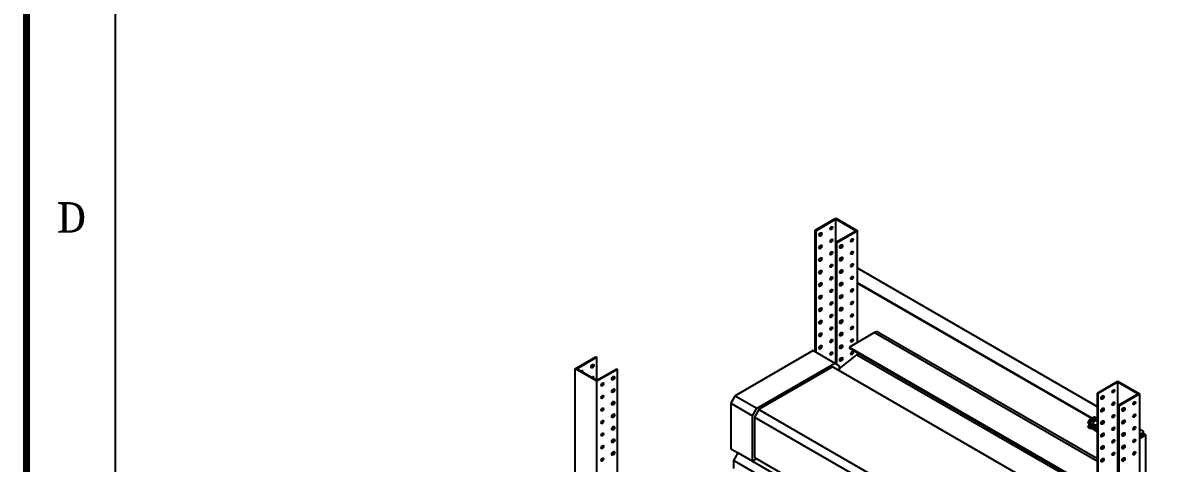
# Model space of a CAD drawing. Header units: millimetres. Extents: x -116965 to 323937, y 291661 to 566926.
# Drawn here: x -26441 to -25371, y 314031 to 314441 of the extents above; entities that cross this region are included whole.
import ezdxf
from ezdxf.enums import TextEntityAlignment as Align

# ---------------------------------------------------------------- set-up
doc = ezdxf.new("R2010")
doc.units = ezdxf.units.MM
doc.layers.get('0').update_dxf_attribs({"lineweight": 18})
doc.layers.add('ALPHA', color=255, linetype='Continuous')
doc.styles.add('hwBorder', font='Cambria.ttf')

# ---------------------------------------------------------------- blocks, each defined once
blk = doc.blocks.new('*U1980')
at = {"color": 5, "const_width": 0.35}
blk.add_lwpolyline([(10, 198.621), (285.679, 198.621), (285.679, 5), (10, 5)], close=True, dxfattribs=at)
at = {"color": 5}
blk.add_lwpolyline([(14.339, 194.282), (281.339, 194.282), (281.339, 9.339), (14.339, 9.339)], close=True, dxfattribs=at)
at = {"color": 253, "style": 'hwBorder'}
blk.add_text('D', height=1.5, dxfattribs=at).set_placement((12.17, 113.912), align=Align.MIDDLE_CENTER)
at = {"color": 6, "style": 'hwBorder', "flags": 8}
for tag, p in [("DWG'SNAME", (266.339, 58.998)), ("DWG'SCODE2", (266.339, 51.052))]:
    blk.add_attdef(tag, text='', height=1.5, dxfattribs=at).set_placement(p, align=Align.MIDDLE_CENTER)
at = {"color": 253, "style": 'hwBorder', "flags": 8}
for tag, p in [('REV_MODIFY0', (264.339, 44.1)), ('REV_DATE0', (277.339, 44.1)), ('REV_0', (253.339, 43.788)), ('REV_1', (253.339, 40.477)), ('REV_MODIFY1', (264.339, 40.789)), ('REV_DATE1', (277.339, 40.789)), ('REV_2', (253.339, 37.166)), ('REV_MODIFY2', (264.339, 37.479)), ('REV_DATE2', (277.339, 37.479)), ('REV_3', (253.339, 33.856)), ('REV_MODIFY3', (264.339, 34.169)), ('REV_DATE3', (277.339, 34.169)), ('REV_4', (253.339, 30.545)), ('REV_MODIFY4', (264.339, 30.858)), ('REV_DATE4', (277.339, 30.858))]:
    blk.add_attdef(tag, text='', height=1, dxfattribs=at).set_placement(p, align=Align.MIDDLE_CENTER)
at = {"color": 6, "style": 'hwBorder', "flags": 8}
for tag, p in [('TOLERANCE', (261.539, 27.216)), ('PAGE', (259.339, 15.298))]:
    blk.add_attdef(tag, text='', height=1.5, dxfattribs=at).set_placement(p, align=Align.MIDDLE_LEFT)

msp = doc.modelspace()

# ---------------------------------------------------------------- linework, layer by layer
at = {"lineweight": -3, "ltscale": 5}
msp.add_lwpolyline([(-26354.671392, 315791.57101), (-24062.910844, 315791.57101), (-24062.910844, 312266.18379), (-26354.671392, 312266.18379)], close=True, dxfattribs=at)
at = {"layer": 'ALPHA'}
for p, q in [((-25703.485713, 314247.667193), (-25684.292815, 314258.748218)), ((-25684.292815, 314257.815079), (-25702.677591, 314247.200623)), ((-25684.292815, 314258.748218), (-25664.089764, 314247.083981)), ((-25684.292815, 314123.44307), (-25684.292815, 314257.815079)), ((-25665.706008, 314247.083981), (-25684.292815, 314257.815079)), ((-25703.485713, 314134.524095), (-25703.485713, 314247.667193)), ((-25702.677591, 314247.200623), (-25703.485713, 314247.667193)), ((-25702.677591, 314134.057526), (-25702.677591, 314247.200623)), ((-25684.090784, 314236.469525), (-25665.706008, 314247.083981)), ((-25664.089764, 314247.083981), (-25683.282662, 314236.002956)), ((-25664.089764, 314143.272273), (-25664.089764, 314247.083981)), ((-25683.282662, 314236.002956), (-25684.090784, 314236.469525)), ((-25684.090784, 314123.326428), (-25684.090784, 314236.469525)), ((-25683.282662, 314122.859858), (-25683.282662, 314236.002956)), ((-25440.846052, 314083.434738), (-25664.089764, 314212.324555)), ((-25664.089764, 314199.027325), (-25445.411941, 314072.773625)), ((-25446.220063, 314072.307056), (-25664.089764, 314198.094186)), ((-25648.129354, 314152.48702), (-25671.564893, 314138.956505)), ((-25648.129354, 314152.48702), (-25440.846052, 314032.81195)), ((-25644.700782, 314152.826646), (-25440.846052, 314035.131062)), ((-25671.564893, 314138.956505), (-25671.564893, 314138.023366)), ((-25671.564893, 314138.956505), (-25446.906967, 314009.250191)), ((-25671.564893, 314138.023366), (-25446.906967, 314008.317052)), ((-25926.729425, 314118.777375), (-25907.536527, 314129.8584)), ((-25906.728405, 314129.391831), (-25925.113181, 314118.777375)), ((-25907.536527, 314129.8584), (-25906.728405, 314129.391831)), ((-25906.728405, 314108.16292), (-25906.728405, 314129.391831)), ((-25705.303988, 314135.573876), (-25778.034971, 314093.582624)), ((-25705.303988, 314135.573876), (-25685.100937, 314123.90964)), ((-25681.060327, 314118.744672), (-25664.695855, 314131.724678)), ((-25664.695855, 314131.724678), (-25662.67555, 314132.891102)), ((-25664.695855, 314131.724678), (-25453.776004, 314009.950045)), ((-25664.089764, 314132.074605), (-25664.089764, 314133.707599)), ((-25926.729425, 313652.207901), (-25926.729425, 314118.777375)), ((-25906.526375, 314107.113138), (-25926.729425, 314118.777375)), ((-25925.113181, 314118.777375), (-25906.526375, 314108.046277)), ((-25906.526375, 314108.046277), (-25888.141598, 314118.660733)), ((-25887.333476, 314118.194163), (-25906.526375, 314107.113138)), ((-25888.141598, 314118.660733), (-25887.333476, 314118.194163)), ((-25887.333476, 313838.252479), (-25887.333476, 314118.194163)), ((-25757.83192, 314081.918387), (-25685.100937, 314123.90964)), ((-25687.121242, 314120.410368), (-25755.811615, 314080.751963)), ((-25687.121242, 314120.410368), (-25504.889723, 314015.198952)), ((-25685.100937, 314123.90964), (-25681.060327, 314121.576792)), ((-25681.060327, 314121.576792), (-25681.060327, 314116.911097)), ((-25906.526375, 313640.543664), (-25906.526375, 314107.113138)), ((-25440.846052, 314096.032113), (-25421.653153, 314107.113138)), ((-25421.653153, 314106.18), (-25440.03793, 314095.565544)), ((-25421.653153, 314107.113138), (-25401.450102, 314095.448902)), ((-25421.653153, 313871.262269), (-25421.653153, 314106.18)), ((-25403.066346, 314095.448902), (-25421.653153, 314106.18)), ((-25778.034971, 314093.582624), (-25782.075581, 314086.584082)), ((-25778.034971, 314093.582624), (-25757.83192, 314081.918387)), ((-25440.846052, 313860.764456), (-25440.846052, 314096.032113)), ((-25440.03793, 314095.565544), (-25440.846052, 314096.032113)), ((-25440.03793, 313861.231025), (-25440.03793, 314095.565544)), ((-25421.451123, 314084.834446), (-25403.066346, 314095.448902)), ((-25401.450102, 314095.448902), (-25420.643001, 314084.367877)), ((-25401.450102, 313628.879427), (-25401.450102, 314095.448902)), ((-25782.075581, 314086.584082), (-25782.075581, 314044.359544)), ((-25782.075581, 314086.584082), (-25761.87253, 314074.919845)), ((-25420.643001, 314084.367877), (-25421.451123, 314084.834446)), ((-25421.451123, 313618.264971), (-25421.451123, 314084.834446)), ((-25420.643001, 313617.798402), (-25420.643001, 314084.367877)), ((-25761.87253, 314074.919845), (-25757.83192, 314081.918387)), ((-25761.87253, 314032.695307), (-25761.87253, 314074.919845)), ((-25755.811615, 314080.751963), (-25759.852225, 314073.753421)), ((-25759.852225, 314073.753421), (-25577.620706, 313968.542004)), ((-25759.852225, 314073.753421), (-25759.852225, 314036.194578)), ((-25755.811615, 314080.751963), (-25573.580096, 313975.540547)), ((-25448.11915, 314071.210617), (-25444.07854, 314073.543465)), ((-25447.311028, 314070.744048), (-25443.270418, 314073.076895)), ((-25444.07854, 314073.543465), (-25443.270418, 314073.076895)), ((-25442.413275, 314073.161802), (-25443.221397, 314073.628371)), ((-25442.058235, 314072.003785), (-25442.058235, 314072.377041)), ((-25435.781366, 314080.51064), (-25436.819365, 314081.109929)), ((-25425.838114, 314074.769901), (-25426.559565, 314075.186431)), ((-25449.331333, 314069.111055), (-25448.523211, 314068.644485)), ((-25449.331333, 314068.737799), (-25449.331333, 314069.111055)), ((-25449.331333, 314064.631988), (-25449.331333, 314065.005243)), ((-25448.523211, 314064.165418), (-25449.331333, 314064.631988)), ((-25448.32118, 314065.974974), (-25449.094639, 314065.528417)), ((-25448.168171, 314063.380658), (-25448.976293, 314063.847227)), ((-25448.523211, 314068.27123), (-25442.058235, 314072.003785)), ((-25448.523211, 314068.644485), (-25448.523211, 314068.27123)), ((-25448.523211, 314068.27123), (-25440.846052, 314063.83882)), ((-25440.846052, 314062.905681), (-25448.523211, 314067.338091)), ((-25448.523211, 314065.471813), (-25448.32118, 314065.588455)), ((-25448.523211, 314065.471813), (-25440.846052, 314061.039403)), ((-25440.846052, 314060.106264), (-25448.523211, 314064.538674)), ((-25448.523211, 314064.538674), (-25448.523211, 314064.165418)), ((-25448.32118, 314065.35517), (-25448.32118, 314067.221448)), ((-25440.846052, 314062.905681), (-25448.32118, 314067.221448)), ((-25440.846052, 314061.039403), (-25448.32118, 314065.35517)), ((-25447.311028, 314070.744048), (-25448.11915, 314071.210617)), ((-25446.987779, 314063.652192), (-25447.311028, 314063.465564)), ((-25440.846052, 314071.303931), (-25442.058235, 314072.003785)), ((-25441.048082, 314071.420574), (-25440.846052, 314071.537216)), ((-25435.983396, 314068.496476), (-25437.021395, 314069.095765)), ((-25426.733118, 314063.155825), (-25426.761595, 314063.172267)), ((-25401.450102, 314062.555754), (-25398.419645, 314060.806118)), ((-25435.781366, 314057.182166), (-25436.819365, 314057.781455)), ((-25435.521171, 314057.965082), (-25436.271437, 314058.398248)), ((-25436.271437, 314058.398248), (-25435.521171, 314057.965082)), ((-25398.419645, 314059.40641), (-25401.450102, 314057.656774)), ((-25398.419645, 314057.540132), (-25401.450102, 314055.790496)), ((-25395.591218, 314057.306847), (-25401.450102, 314053.924218)), ((-25398.419645, 314057.540132), (-25398.419645, 314059.40641)), ((-25397.917542, 314058.239986), (-25397.917542, 314060.106264)), ((-25395.591218, 314057.306847), (-25397.917542, 314058.649951)), ((-25395.591218, 313780.631148), (-25395.591218, 314057.306847)), ((-25782.075581, 314044.359544), (-25775.206544, 314040.393704)), ((-25779.247154, 314033.395161), (-25775.206544, 314040.393704)), ((-25775.206544, 314040.393704), (-25761.87253, 314032.695307)), ((-25779.247154, 314025.93005), (-25779.247154, 314033.395161)), ((-25779.247154, 314033.395161), (-25664.089764, 313966.909011)), ((-25757.83192, 314035.028155), (-25761.87253, 314032.695307)), ((-25761.87253, 314032.695307), (-25656.210574, 313971.691348)), ((-25759.852225, 314036.194578), (-25652.169964, 313974.024196)), ((-25437.30768, 314033.088183), (-25436.719158, 314032.748399))]:
    msp.add_line(p, q, dxfattribs=at)
msp.add_arc((-25441.856204, 314067.208326), 3.216071, 71.693800522, 153.810374689, dxfattribs=at)
for centre, major_axis, start_param, end_param in [((-25698.636981, 314243.701352), (0.928571, 1.608333), 2.3561944902, 8.6393797974), ((-25699.445103, 314244.167922), (0.928571, 1.608333), 3.926990817, 5.8329886172), ((-25688.535455, 314249.533471), (0.771429, 1.336153), 2.3561944902, 8.6393797974), ((-25689.343578, 314250.00004), (0.771429, 1.336153), 3.692878252, 3.926990817), ((-25689.343578, 314250.00004), (0.771429, 1.336153), 3.926990817, 5.7318997087), ((-25698.636981, 314232.037115), (0.928571, 1.608333), 2.3561944902, 8.6393797974), ((-25699.445103, 314244.167922), (0.928571, 1.608333), 3.5917893435, 3.926990817), ((-25699.445103, 314232.503685), (0.928571, 1.608333), 3.926990817, 5.8329886172), ((-25688.535455, 314237.869234), (0.771429, 1.336153), 2.3561944902, 8.6393797974), ((-25689.343578, 314238.335803), (0.771429, 1.336153), 3.692878252, 3.926990817), ((-25689.343578, 314238.335803), (0.771429, 1.336153), 3.926990817, 5.7318997087), ((-25679.242052, 314232.503685), (0.928571, 1.608333), 2.3561944902, 8.6393797974), ((-25680.050174, 314232.970254), (0.928571, 1.608333), 3.926990817, 5.8329886172), ((-25669.140527, 314238.335803), (0.771429, 1.336153), 2.3561944902, 8.6393797974), ((-25669.948649, 314238.802373), (0.771429, 1.336153), 3.692878252, 3.926990817), ((-25669.948649, 314238.802373), (0.771429, 1.336153), 3.926990817, 5.7318997087), ((-25698.636981, 314220.372878), (0.928571, 1.608333), 2.3561944902, 8.6393797974), ((-25699.445103, 314232.503685), (0.928571, 1.608333), 3.5917893435, 3.926990817), ((-25699.445103, 314220.839448), (0.928571, 1.608333), 3.926990817, 5.8329886172), ((-25688.535455, 314226.204997), (0.771429, 1.336153), 2.3561944902, 8.6393797974), ((-25689.343578, 314226.671566), (0.771429, 1.336153), 3.692878252, 3.926990817), ((-25689.343578, 314226.671566), (0.771429, 1.336153), 3.926990817, 5.7318997087), ((-25679.242052, 314220.839448), (0.928571, 1.608333), 2.3561944902, 8.6393797974), ((-25680.050174, 314232.970254), (0.928571, 1.608333), 3.5917893435, 3.926990817), ((-25680.050174, 314221.306017), (0.928571, 1.608333), 3.926990817, 5.8329886172), ((-25669.140527, 314226.671566), (0.771429, 1.336153), 2.3561944902, 8.6393797974), ((-25669.948649, 314227.138136), (0.771429, 1.336153), 3.692878252, 3.926990817), ((-25669.948649, 314227.138136), (0.771429, 1.336153), 3.926990817, 5.7318997087), ((-25699.445103, 314220.839448), (0.928571, 1.608333), 3.5917893435, 3.926990817), ((-25688.535455, 314214.54076), (0.771429, 1.336153), 2.3561944902, 8.6393797974), ((-25689.343578, 314215.00733), (0.771429, 1.336153), 3.692878252, 3.926990817), ((-25689.343578, 314215.00733), (0.771429, 1.336153), 3.926990817, 5.7318997087), ((-25680.050174, 314221.306017), (0.928571, 1.608333), 3.5917893435, 3.926990817), ((-25669.140527, 314215.00733), (0.771429, 1.336153), 2.3561944902, 8.6393797974), ((-25669.948649, 314215.473899), (0.771429, 1.336153), 3.692878252, 3.926990817), ((-25669.948649, 314215.473899), (0.771429, 1.336153), 3.926990817, 5.7318997087), ((-25698.636981, 314208.708642), (0.928571, 1.608333), 2.3561944902, 8.6393797974), ((-25699.445103, 314209.175211), (0.928571, 1.608333), 3.5917893435, 3.926990817), ((-25699.445103, 314209.175211), (0.928571, 1.608333), 3.926990817, 5.8329886172), ((-25688.535455, 314202.876523), (0.771429, 1.336153), 2.3561944902, 8.6393797974), ((-25689.343578, 314203.343093), (0.771429, 1.336153), 3.692878252, 3.926990817), ((-25689.343578, 314203.343093), (0.771429, 1.336153), 3.926990817, 5.7318997087), ((-25679.242052, 314209.175211), (0.928571, 1.608333), 2.3561944902, 8.6393797974), ((-25680.050174, 314209.641781), (0.928571, 1.608333), 3.5917893435, 3.926990817), ((-25680.050174, 314209.641781), (0.928571, 1.608333), 3.926990817, 5.8329886172), ((-25669.140527, 314203.343093), (0.771429, 1.336153), 2.3561944902, 8.6393797974), ((-25669.948649, 314203.809662), (0.771429, 1.336153), 3.692878252, 3.926990817), ((-25669.948649, 314203.809662), (0.771429, 1.336153), 3.926990817, 5.7318997087), ((-25698.636981, 314197.044405), (0.928571, 1.608333), 2.3561944902, 8.6393797974), ((-25699.445103, 314197.510974), (0.928571, 1.608333), 3.5917893435, 3.926990817), ((-25699.445103, 314197.510974), (0.928571, 1.608333), 3.926990817, 5.8329886172), ((-25688.535455, 314191.212286), (0.771429, 1.336153), 2.3561944902, 8.6393797974), ((-25689.343578, 314191.678856), (0.771429, 1.336153), 3.692878252, 3.926990817), ((-25689.343578, 314191.678856), (0.771429, 1.336153), 3.926990817, 5.7318997087), ((-25679.242052, 314197.510974), (0.928571, 1.608333), 2.3561944902, 8.6393797974), ((-25680.050174, 314197.977544), (0.928571, 1.608333), 3.5917893435, 3.926990817), ((-25680.050174, 314197.977544), (0.928571, 1.608333), 3.926990817, 5.8329886172), ((-25669.140527, 314191.678856), (0.771429, 1.336153), 2.3561944902, 8.6393797974), ((-25669.948649, 314192.145425), (0.771429, 1.336153), 3.692878252, 3.926990817), ((-25669.948649, 314192.145425), (0.771429, 1.336153), 3.926990817, 5.7318997087), ((-25698.636981, 314185.380168), (0.928571, 1.608333), 2.3561944902, 8.6393797974), ((-25699.445103, 314185.846737), (0.928571, 1.608333), 3.5917893435, 3.926990817), ((-25699.445103, 314185.846737), (0.928571, 1.608333), 3.926990817, 5.8329886172), ((-25688.535455, 314179.548049), (0.771429, 1.336153), 2.3561944902, 8.6393797974), ((-25689.343578, 314180.014619), (0.771429, 1.336153), 3.926990817, 5.7318997087), ((-25679.242052, 314185.846737), (0.928571, 1.608333), 2.3561944902, 8.6393797974), ((-25680.050174, 314186.313307), (0.928571, 1.608333), 3.5917893435, 3.926990817), ((-25680.050174, 314186.313307), (0.928571, 1.608333), 3.926990817, 5.8329886172), ((-25669.140527, 314180.014619), (0.771429, 1.336153), 2.3561944902, 8.6393797974), ((-25669.948649, 314180.481188), (0.771429, 1.336153), 3.692878252, 3.926990817), ((-25669.948649, 314180.481188), (0.771429, 1.336153), 3.926990817, 5.7318997087), ((-25698.636981, 314173.715931), (0.928571, 1.608333), 2.3561944902, 8.6393797974), ((-25699.445103, 314174.1825), (0.928571, 1.608333), 3.5917893435, 3.926990817), ((-25699.445103, 314174.1825), (0.928571, 1.608333), 3.926990817, 5.8329886172), ((-25688.535455, 314167.883813), (0.771429, 1.336153), 2.3561944902, 8.6393797974), ((-25689.343578, 314180.014619), (0.771429, 1.336153), 3.692878252, 3.926990817), ((-25689.343578, 314168.350382), (0.771429, 1.336153), 3.926990817, 5.7318997087), ((-25679.242052, 314174.1825), (0.928571, 1.608333), 2.3561944902, 8.6393797974), ((-25680.050174, 314174.64907), (0.928571, 1.608333), 3.5917893435, 3.926990817), ((-25680.050174, 314174.64907), (0.928571, 1.608333), 3.926990817, 5.8329886172), ((-25669.140527, 314168.350382), (0.771429, 1.336153), 2.3561944902, 8.6393797974), ((-25669.948649, 314168.816952), (0.771429, 1.336153), 3.926990817, 5.7318997087), ((-25698.636981, 314162.051694), (0.928571, 1.608333), 2.3561944902, 8.6393797974), ((-25699.445103, 314162.518264), (0.928571, 1.608333), 3.5917893435, 3.926990817), ((-25699.445103, 314162.518264), (0.928571, 1.608333), 3.926990817, 5.8329886172), ((-25688.535455, 314156.219576), (0.771429, 1.336153), 2.3561944902, 8.6393797974), ((-25689.343578, 314168.350382), (0.771429, 1.336153), 3.692878252, 3.926990817), ((-25689.343578, 314156.686145), (0.771429, 1.336153), 3.926990817, 5.7318997087), ((-25679.242052, 314162.518264), (0.928571, 1.608333), 2.3561944902, 8.6393797974), ((-25680.050174, 314162.984833), (0.928571, 1.608333), 3.5917893435, 3.926990817), ((-25680.050174, 314162.984833), (0.928571, 1.608333), 3.926990817, 5.8329886172), ((-25669.140527, 314156.686145), (0.771429, 1.336153), 2.3561944902, 8.6393797974), ((-25669.948649, 314168.816952), (0.771429, 1.336153), 3.692878252, 3.926990817), ((-25669.948649, 314157.152715), (0.771429, 1.336153), 3.926990817, 5.7318997087), ((-25698.636981, 314150.387457), (0.928571, 1.608333), 2.3561944902, 8.6393797974), ((-25699.445103, 314150.854027), (0.928571, 1.608333), 3.5917893435, 3.926990817), ((-25699.445103, 314150.854027), (0.928571, 1.608333), 3.926990817, 5.8329886172), ((-25689.343578, 314156.686145), (0.771429, 1.336153), 3.692878252, 3.926990817), ((-25679.242052, 314150.854027), (0.928571, 1.608333), 2.3561944902, 8.6393797974), ((-25680.050174, 314151.320596), (0.928571, 1.608333), 3.5917893435, 3.926990817), ((-25680.050174, 314151.320596), (0.928571, 1.608333), 3.926990817, 5.8329886172), ((-25669.948649, 314157.152715), (0.771429, 1.336153), 3.692878252, 3.926990817), ((-25648.129354, 314146.888186), (3.428571, 5.93846), 0, 0.7853981634), ((-25698.636981, 314138.72322), (0.928571, 1.608333), 2.3561944902, 8.6393797974), ((-25699.445103, 314139.18979), (0.928571, 1.608333), 3.5917893435, 3.926990817), ((-25699.445103, 314139.18979), (0.928571, 1.608333), 3.926990817, 5.8329886172), ((-25688.535455, 314144.555339), (0.771429, 1.336153), 2.3561944902, 8.6393797974), ((-25689.343578, 314145.021908), (0.771429, 1.336153), 3.692878252, 3.926990817), ((-25689.343578, 314145.021908), (0.771429, 1.336153), 3.926990817, 5.7318997087), ((-25679.242052, 314139.18979), (0.928571, 1.608333), 2.3561944902, 8.6393797974), ((-25680.050174, 314139.656359), (0.928571, 1.608333), 3.5917893435, 3.926990817), ((-25680.050174, 314139.656359), (0.928571, 1.608333), 3.926990817, 5.8329886172), ((-25669.140527, 314145.021908), (0.771429, 1.336153), 2.3561944902, 8.6393797974), ((-25669.948649, 314145.488478), (0.771429, 1.336153), 3.692878252, 3.926990817), ((-25669.948649, 314145.488478), (0.771429, 1.336153), 3.926990817, 5.7318997087), ((-25688.535455, 314132.891102), (0.771429, 1.336153), 2.3561944902, 8.6393797974), ((-25689.343578, 314133.357671), (0.771429, 1.336153), 3.692878252, 3.926990817), ((-25689.343578, 314133.357671), (0.771429, 1.336153), 3.926990817, 5.7318997087), ((-25679.242052, 314127.525553), (0.928571, 1.608333), 2.3561944902, 8.6393797974), ((-25680.050174, 314127.992122), (0.928571, 1.608333), 3.5917893435, 3.926990817), ((-25680.050174, 314127.992122), (0.928571, 1.608333), 3.926990817, 5.8329886172), ((-25669.140527, 314133.357671), (0.771429, 1.336153), 2.3561944902, 8.6393797974), ((-25669.948649, 314133.824241), (0.771429, 1.336153), 3.692878252, 3.926990817), ((-25669.948649, 314133.824241), (0.771429, 1.336153), 3.926990817, 5.7318997087), ((-25920.870541, 314115.394747), (0.771429, 1.336153), 5.2636745788, 7.3026960355), ((-25921.678663, 314115.861316), (0.771429, 1.336153), 5.2636745788, 5.7318997087), ((-25910.769015, 314121.226865), (0.928571, 1.608333), 2.3561944902, 8.6393797974), ((-25911.577137, 314121.693435), (0.928571, 1.608333), 3.5917893435, 5.8329886172), ((-25910.769015, 314109.562628), (0.928571, 1.608333), 5.1625856703, 7.403784944), ((-25911.577137, 314110.029198), (0.928571, 1.608333), 5.1625856703, 5.8329886172), ((-25901.475612, 314104.197079), (0.771429, 1.336153), 2.3561944902, 8.6393797974), ((-25902.283734, 314104.663649), (0.771429, 1.336153), 3.926990817, 5.7318997087), ((-25891.374086, 314110.029198), (0.928571, 1.608333), 2.3561944902, 8.6393797974), ((-25892.182208, 314110.495767), (0.928571, 1.608333), 3.5917893435, 3.926990817), ((-25892.182208, 314110.495767), (0.928571, 1.608333), 3.926990817, 5.8329886172), ((-25901.475612, 314092.532842), (0.771429, 1.336153), 2.3561944902, 8.6393797974), ((-25902.283734, 314104.663649), (0.771429, 1.336153), 3.692878252, 3.926990817), ((-25902.283734, 314092.999412), (0.771429, 1.336153), 3.926990817, 5.7318997087), ((-25891.374086, 314098.364961), (0.928571, 1.608333), 2.3561944902, 8.6393797974), ((-25892.182208, 314098.83153), (0.928571, 1.608333), 3.5917893435, 3.926990817), ((-25892.182208, 314098.83153), (0.928571, 1.608333), 3.926990817, 5.8329886172), ((-25435.997319, 314092.066273), (0.928571, 1.608333), 2.3561944902, 8.6393797974), ((-25436.805441, 314092.532842), (0.928571, 1.608333), 3.926990817, 5.8329886172), ((-25425.895794, 314097.898391), (0.771429, 1.336153), 2.3561944902, 8.6393797974), ((-25426.703916, 314098.364961), (0.771429, 1.336153), 3.692878252, 3.926990817), ((-25426.703916, 314098.364961), (0.771429, 1.336153), 3.926990817, 5.7318997087), ((-25902.283734, 314092.999412), (0.771429, 1.336153), 3.692878252, 3.926990817), ((-25891.374086, 314086.700724), (0.928571, 1.608333), 2.3561944902, 8.6393797974), ((-25892.182208, 314087.167293), (0.928571, 1.608333), 3.5917893435, 3.926990817), ((-25892.182208, 314087.167293), (0.928571, 1.608333), 3.926990817, 5.8329886172), ((-25436.805441, 314092.532842), (0.928571, 1.608333), 3.5917893435, 3.926990817), ((-25425.895794, 314086.234154), (0.771429, 1.336153), 2.3561944902, 8.6393797974), ((-25426.703916, 314086.700724), (0.771429, 1.336153), 3.692878252, 3.926990817), ((-25426.703916, 314086.700724), (0.771429, 1.336153), 3.926990817, 5.7318997087), ((-25416.60239, 314080.868606), (0.928571, 1.608333), 2.3561944902, 8.6393797974), ((-25406.500865, 314086.700724), (0.771429, 1.336153), 2.3561944902, 8.6393797974), ((-25407.308987, 314087.167293), (0.771429, 1.336153), 3.692878252, 3.926990817), ((-25407.308987, 314087.167293), (0.771429, 1.336153), 3.926990817, 5.7318997087), ((-25901.475612, 314080.868606), (0.771429, 1.336153), 2.3561944902, 8.6393797974), ((-25902.283734, 314081.335175), (0.771429, 1.336153), 3.692878252, 3.926990817), ((-25902.283734, 314081.335175), (0.771429, 1.336153), 3.926990817, 5.7318997087), ((-25891.374086, 314075.036487), (0.928571, 1.608333), 2.3561944902, 8.6393797974), ((-25892.182208, 314075.503057), (0.928571, 1.608333), 3.5917893435, 3.926990817), ((-25892.182208, 314075.503057), (0.928571, 1.608333), 3.926990817, 5.8329886172), ((-25444.07854, 314072.143756), (0.857143, 1.484615), 0, 0.7853981634), ((-25443.270418, 314071.677187), (0.857143, 1.484615), 5.4977871438, 7.0685834706), ((-25435.997319, 314080.402036), (0.928571, 1.608333), 2.3561944902, 8.6393797974), ((-25436.805441, 314080.868606), (0.928571, 1.608333), 3.5917893435, 3.926990817), ((-25436.805441, 314080.868606), (0.928571, 1.608333), 3.926990817, 5.8329886172), ((-25425.895794, 314074.569918), (0.771429, 1.336153), 2.3561944902, 8.6393797974), ((-25426.703916, 314075.036487), (0.771429, 1.336153), 3.692878252, 3.926990817), ((-25427.310007, 314066.988164), (-12.857143, 0), 4.6158256164, 4.6821472164), ((-25426.703916, 314075.036487), (0.771429, 1.336153), 3.926990817, 5.7318997087), ((-25417.410513, 314081.335175), (0.928571, 1.608333), 3.5917893435, 3.926990817), ((-25417.410513, 314081.335175), (0.928571, 1.608333), 3.926990817, 5.8329886172), ((-25406.500865, 314075.036487), (0.771429, 1.336153), 2.3561944902, 8.6393797974), ((-25407.308987, 314075.503057), (0.771429, 1.336153), 3.692878252, 3.926990817), ((-25407.308987, 314075.503057), (0.771429, 1.336153), 3.926990817, 5.7318997087), ((-25901.475612, 314069.204369), (0.771429, 1.336153), 2.3561944902, 8.6393797974), ((-25902.283734, 314069.670938), (0.771429, 1.336153), 3.692878252, 3.926990817), ((-25902.283734, 314069.670938), (0.771429, 1.336153), 3.926990817, 5.7318997087), ((-25891.374086, 314063.37225), (0.928571, 1.608333), 2.3561944902, 8.6393797974), ((-25892.182208, 314063.83882), (0.928571, 1.608333), 3.5917893435, 3.926990817), ((-25892.182208, 314063.83882), (0.928571, 1.608333), 3.926990817, 5.8329886172), ((-25448.11915, 314069.810909), (0.857143, 1.484615), 0.7853981634, 2.3561944902), ((-25448.523211, 314068.27123), (-0.571429, 0.989743), 0.7853981634, 2.3561944902), ((-25448.523211, 314064.538674), (-0.571429, 0.989743), 5.4977871438, 7.0685834706), ((-25448.11915, 314065.331842), (0.857143, 1.484615), 2.3561944902, 3.1415926536), ((-25447.311028, 314069.344339), (0.857143, 1.484615), 0.7853981634, 2.3561944902), ((-25447.311028, 314064.865273), (0.857143, 1.484615), 2.3561944902, 3.926990817), ((-25441.856204, 314068.154587), (-3, 0), 6.0065067037, 8.1974102982), ((-25435.997319, 314068.737799), (0.928571, 1.608333), 2.3561944902, 8.6393797974), ((-25436.805441, 314069.204369), (0.928571, 1.608333), 3.5917893435, 3.926990817), ((-25436.805441, 314069.204369), (0.928571, 1.608333), 3.926990817, 5.8329886172), ((-25425.895794, 314062.905681), (0.771429, 1.336153), 2.3561944902, 8.6393797974), ((-25426.703916, 314063.37225), (0.771429, 1.336153), 3.692878252, 3.926990817), ((-25427.512038, 314063.83882), (0.885714, 1.534102), 4.5048673228, 4.919910638), ((-25426.703916, 314063.37225), (0.771429, 1.336153), 3.926990817, 5.7318997087), ((-25416.60239, 314069.204369), (0.928571, 1.608333), 2.3561944902, 8.6393797974), ((-25417.410513, 314069.670938), (0.928571, 1.608333), 3.5917893435, 3.926990817), ((-25417.410513, 314069.670938), (0.928571, 1.608333), 3.926990817, 5.8329886172), ((-25406.500865, 314063.37225), (0.771429, 1.336153), 2.3561944902, 8.6393797974), ((-25407.308987, 314063.83882), (0.771429, 1.336153), 3.692878252, 3.926990817), ((-25407.308987, 314063.83882), (0.771429, 1.336153), 3.926990817, 5.7318997087), ((-25901.475612, 314057.540132), (0.771429, 1.336153), 2.3561944902, 8.6393797974), ((-25902.283734, 314058.006701), (0.771429, 1.336153), 3.692878252, 3.926990817), ((-25902.283734, 314058.006701), (0.771429, 1.336153), 3.926990817, 5.7318997087), ((-25891.374086, 314051.708013), (0.928571, 1.608333), 2.3561944902, 8.6393797974), ((-25892.182208, 314052.174583), (0.928571, 1.608333), 3.5917893435, 3.926990817), ((-25892.182208, 314052.174583), (0.928571, 1.608333), 3.926990817, 5.8329886172), ((-25435.997319, 314057.073562), (0.928571, 1.608333), 2.3561944902, 8.6393797974), ((-25436.805441, 314057.540132), (0.928571, 1.608333), 3.5917893435, 3.926990817), ((-25436.805441, 314057.540132), (0.928571, 1.608333), 3.926990817, 5.8329886172), ((-25425.895794, 314051.241444), (0.771429, 1.336153), 2.3561944902, 8.6393797974), ((-25427.512038, 314052.174583), (0.885714, 1.534102), 4.5048673228, 4.919910638), ((-25426.703916, 314051.708013), (0.771429, 1.336153), 3.926990817, 5.7318997087), ((-25416.60239, 314057.540132), (0.928571, 1.608333), 2.3561944902, 8.6393797974), ((-25417.410513, 314058.006701), (0.928571, 1.608333), 3.5917893435, 3.926990817), ((-25417.410513, 314058.006701), (0.928571, 1.608333), 3.926990817, 5.8329886172), ((-25406.500865, 314051.708013), (0.771429, 1.336153), 2.3561944902, 8.6393797974), ((-25407.308987, 314052.174583), (0.771429, 1.336153), 3.692878252, 3.926990817), ((-25407.308987, 314052.174583), (0.771429, 1.336153), 3.926990817, 5.7318997087), ((-25399.631828, 314060.106264), (-1.714286, 0), 2.3561944902, 3.926990817), ((-25399.631828, 314058.239986), (-1.714286, 0), 2.3561944902, 3.1415926536), ((-25901.475612, 314045.875895), (0.771429, 1.336153), 2.3561944902, 8.6393797974), ((-25902.283734, 314046.342464), (0.771429, 1.336153), 3.692878252, 3.926990817), ((-25902.283734, 314046.342464), (0.771429, 1.336153), 3.926990817, 5.7318997087), ((-25891.374086, 314040.043776), (0.928571, 1.608333), 2.3561944902, 8.6393797974), ((-25892.182208, 314040.510346), (0.928571, 1.608333), 3.926990817, 5.8329886172), ((-25435.997319, 314045.409325), (0.928571, 1.608333), 2.3561944902, 8.6393797974), ((-25436.805441, 314045.875895), (0.928571, 1.608333), 3.5917893435, 3.926990817), ((-25436.805441, 314045.875895), (0.928571, 1.608333), 3.926990817, 5.8329886172), ((-25425.895794, 314039.577207), (0.771429, 1.336153), 2.3561944902, 8.6393797974), ((-25426.703916, 314051.708013), (0.771429, 1.336153), 3.692878252, 3.926990817), ((-25426.703916, 314040.043776), (0.771429, 1.336153), 3.926990817, 5.7318997087), ((-25416.60239, 314045.875895), (0.928571, 1.608333), 2.3561944902, 8.6393797974), ((-25417.410513, 314046.342464), (0.928571, 1.608333), 3.5917893435, 3.926990817), ((-25417.410513, 314046.342464), (0.928571, 1.608333), 3.926990817, 5.8329886172), ((-25406.500865, 314040.043776), (0.771429, 1.336153), 2.3561944902, 8.6393797974), ((-25407.308987, 314040.510346), (0.771429, 1.336153), 3.926990817, 5.7318997087), ((-25901.475612, 314034.211658), (0.771429, 1.336153), 2.3561944902, 8.6393797974), ((-25902.283734, 314034.678228), (0.771429, 1.336153), 3.692878252, 3.926990817), ((-25902.283734, 314034.678228), (0.771429, 1.336153), 3.926990817, 5.7318997087), ((-25892.182208, 314040.510346), (0.928571, 1.608333), 3.5917893435, 3.926990817), ((-25435.997319, 314033.745089), (0.928571, 1.608333), 2.3561944902, 8.6393797974), ((-25436.805441, 314034.211658), (0.928571, 1.608333), 3.5917893435, 3.926990817), ((-25436.805441, 314034.211658), (0.928571, 1.608333), 3.926990817, 5.8329886172), ((-25426.703916, 314040.043776), (0.771429, 1.336153), 3.692878252, 3.926990817), ((-25416.60239, 314034.211658), (0.928571, 1.608333), 2.3561944902, 8.6393797974), ((-25417.410513, 314034.678228), (0.928571, 1.608333), 3.5917893435, 3.926990817), ((-25417.410513, 314034.678228), (0.928571, 1.608333), 3.926990817, 5.8329886172), ((-25407.308987, 314040.510346), (0.771429, 1.336153), 3.692878252, 3.926990817)]:
    msp.add_ellipse(centre, major_axis=major_axis, ratio=0.5773502692, start_param=start_param, end_param=end_param, dxfattribs=at)

# ---------------------------------------------------------------- block references
at = {"ltscale": 5, "xscale": 19.06208696931636, "yscale": 19.06208696931636, "zscale": 19.06208696931636}
msp.add_blockref('*U1980', (-26628.011571, 312088.154046), dxfattribs=at)

doc.saveas('drawing.dxf')
